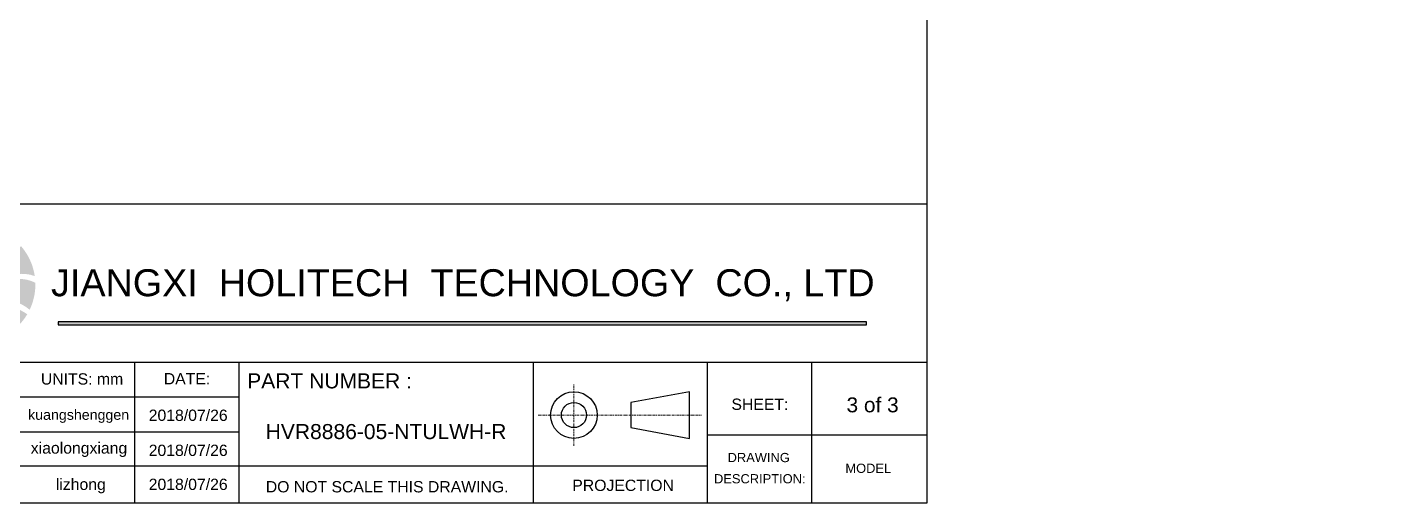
# Model space of a CAD drawing. Header units: millimetres. Extents: x 1946 to 4611, y 2266 to 2855.
# Drawn here: x 3375.5 to 3555.3, y 2610.3 to 2673.3 of the extents above; entities that cross this region are included whole.
import ezdxf
from ezdxf.enums import TextEntityAlignment as Align

# ---------------------------------------------------------------- set-up
doc = ezdxf.new("R2010")
doc.units = ezdxf.units.MM
doc.linetypes.add('CENTER', pattern=[0.6, 0.375, -0.075, 0.075, -0.075])
for name, color, linetype, lineweight in [('CENTER LINE', 1, 'CENTER', 15), ('Foam', 66, 'Continuous', 0), ('TEXT', 7, 'Continuous', 30)]:
    doc.layers.add(name, color=color, linetype=linetype, lineweight=lineweight)
doc.layers.add('Dim', color=4, linetype='Continuous')
doc.styles.add('Arial', font='arial.ttf')

# ---------------------------------------------------------------- blocks, each defined once
blk = doc.blocks.new('A$C6D9B0F57')
at = {"layer": 'Dim'}
blk.add_hatch(color=1, dxfattribs=at).paths.add_polyline_path([(167.57, 26.57), (287.98, 26.57), (287.98, 27.05), (167.57, 27.05)])
at = {"layer": 'TEXT'}
h = blk.add_hatch(color=126, dxfattribs=at)
h.set_gradient(color1=(24, 121, 93), color2=(7, 105, 15), tint=1)
h.paths.add_polyline_path([(162.96, 28.17, 0.164265), (154.91, 30.29, 0.110678), (147.9, 28.21, 0.573389)])
h.paths.add_polyline_path([(164.17, 32.6, 0.007615), (164.16, 32.86, 0.277023), (158.9, 32.51, -0.161911), (158.22, 30.42, -0.197285), (163.32, 28.84, 0.111824)])
h.paths.add_polyline_path([(162.07, 38.27, 0.200061), (157.85, 34.97, -0.162967), (158.86, 33, -0.266454), (164.08, 33.85, 0.141922)])
h.paths.add_polyline_path([(161.42, 38.95, 0.164142), (156.35, 41.27, 0.074223), (155.63, 35.95, -0.155454), (157.6, 35.19, -0.187681)])
h.paths.add_polyline_path([(154.56, 41.28, 0.159419), (149.6, 39.08, -0.14707), (153.3, 35.23, -0.139846), (155.07, 35.94, 0.099615)])
h.paths.add_polyline_path([(148.87, 38.33, 0.142989), (146.82, 33.89, -0.212761), (151.99, 33.08, -0.159202), (153.01, 34.98, 0.186633)])
h.paths.add_polyline_path([(151.94, 32.43, 0.311813), (146.72, 32.86, 0.007553), (146.72, 32.6, 0.108611), (147.52, 28.94, -0.116445), (152.59, 30.45, -0.153208)])
at = {"layer": 'CENTER LINE', "color": 1, "linetype": 'CENTER', "lineweight": 15}
for p, q in [((244.39, 8.56), (244.39, 17.73)), ((239.06, 13.15), (263.41, 13.15))]:
    blk.add_line(p, q, dxfattribs=at)
at = {"layer": 'TEXT', "color": 4, "lineweight": 30}
for p, q in [((138.88, 44.59), (297, 44.59)), ((138.88, 21.05), (297, 21.05)), ((178.97, 0.07), (178.97, 21.05)), ((194.51, 0.07), (194.51, 21.05)), ((238.38, 0.07), (238.38, 21.05)), ((264.26, 0.07), (264.26, 21.05)), ((279.78, 21.05), (279.78, 0.07)), ((138.88, 15.87), (194.51, 15.87)), ((138.88, 10.65), (194.51, 10.65)), ((264.26, 10.21), (297, 10.21)), ((138.88, 5.58), (264.26, 5.58))]:
    blk.add_line(p, q, dxfattribs=at)
at = {"layer": 'TEXT', "color": 1}
for p, q in [((167.57, 27.05), (167.57, 26.57)), ((287.98, 27.05), (167.57, 27.05)), ((167.57, 26.57), (287.98, 26.57)), ((287.98, 26.57), (287.98, 27.05))]:
    blk.add_line(p, q, dxfattribs=at)
at = {"layer": 'TEXT', "color": 4, "lineweight": 30}
blk.add_lwpolyline([(297, 0.07), (297, 210), (0.07, 210), (0.07, 0.07)], close=True, dxfattribs=at)
at = {"layer": 'TEXT', "lineweight": 30}
blk.add_lwpolyline([(261.61, 16.61), (252.88, 15.01), (252.88, 11.28), (261.61, 9.68)], close=True, dxfattribs=at)
for radius in [3.47, 1.87]:
    blk.add_circle((244.39, 13.15), radius, dxfattribs=at)
at = {"layer": 'TEXT', "color": 3, "style": 'Arial'}
blk.add_text('JIANGXI  HOLITECH  TECHNOLOGY  CO., LTD', height=4.0216, dxfattribs=at).set_placement((166.51, 30.85))
at = {"layer": 'TEXT', "style": 'Arial'}
for s, height, p in [('UNITS: mm', 1.682, (171.12, 18.53)), ('DATE:', 1.682, (186.76, 18.56)), ('SHEET:', 1.682, (272.09, 14.76)), ('kuangshenggen', 1.5137, (170.61, 13.01)), ('2018/07/26', 1.682, (186.93, 13.15)), ('HVR8886-05-NTULWH-R', 2.2425, (216.4, 10.69)), ('xiaolongxiang', 1.6818, (170.67, 8.04)), ('2018/07/26', 1.682, (186.93, 7.93)), ('DRAWING', 1.373, (271.91, 6.82)), ('DESCRIPTION:', 1.3727, (272.07, 3.66)), ('MODEL', 1.373, (288.23, 5.22)), ('lizhong', 1.682, (170.94, 2.63)), ('2018/07/26', 1.682, (186.93, 2.86))]:
    blk.add_text(s, height=height, dxfattribs=at).set_placement(p, align=Align.MIDDLE)
for s, height, p in [('PART NUMBER :', 2.2425, (195.72, 17.12)), ('PROJECTION', 1.682, (244.14, 1.84))]:
    blk.add_text(s, height=height, dxfattribs=at).set_placement(p)
at = {"layer": 'TEXT', "color": 1, "style": 'Arial'}
blk.add_text('DO NOT SCALE THIS DRAWING.', height=1.6818, dxfattribs=at).set_placement((198.49, 1.63))

msp = doc.modelspace()

# ---------------------------------------------------------------- hatches: boundary and pattern name
at = {"layer": 'Foam', "linetype": 'ByBlock'}
h = msp.add_hatch(dxfattribs=at)
h.set_pattern_fill('ANSI31', color=256, scale=5, style=0)
h.paths.add_polyline_path([(3549.4265, 2669.17587), (3555.25912, 2669.17587), (3555.25912, 2664.21618), (3549.4265, 2664.21618)])

# ---------------------------------------------------------------- block references
at = {"layer": 'TEXT', "lineweight": 9, "xscale": 0.8895743999999013, "yscale": 0.8895743999999013, "zscale": 0.8895743999999013}
msp.add_blockref('A$C6D9B0F57', (3230.54436, 2610.20506), dxfattribs=at)

# ---------------------------------------------------------------- texts
at = {"layer": 'TEXT', "lineweight": 20, "style": 'Arial'}
msp.add_text('3 of 3', height=1.976, dxfattribs=at).set_placement((3484.0641, 2622.26562))

doc.saveas('drawing.dxf')
